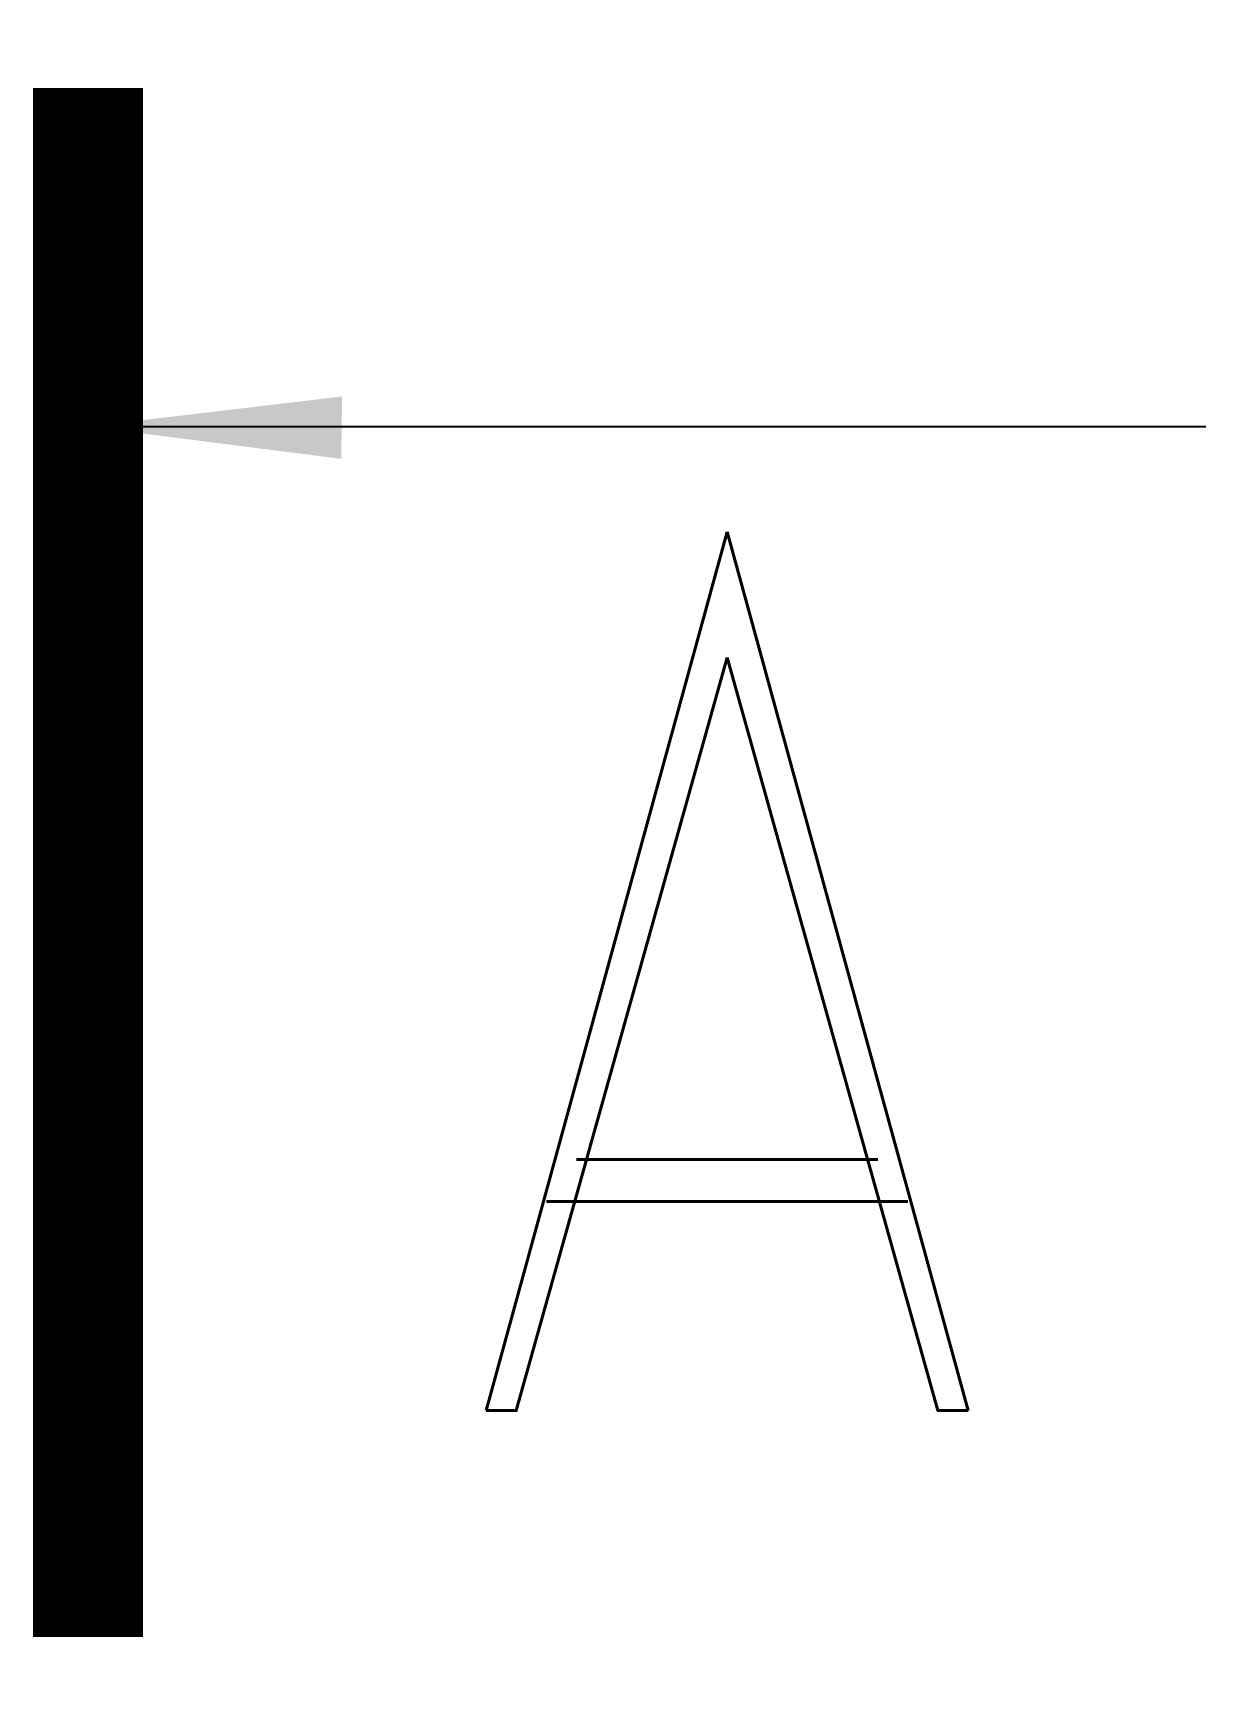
# Model space of a CAD drawing. Header units: millimetres. Extents: x 1058.2 to 1068.9, y 730.5 to 745.6.
import ezdxf

# ---------------------------------------------------------------- set-up
doc = ezdxf.new("R2010")
doc.units = ezdxf.units.MM
doc.layers.add('GR', color=92, linetype='Continuous')
doc.styles.add('ROMAND', font='romand', dxfattribs={"width": 0.8})

# ---------------------------------------------------------------- blocks, each defined once
blk = doc.blocks.new('strz')
at = {"layer": 'GR', "color": 2}
blk.add_solid([(-0.294, -2.305), (0.274, -2.313), (0, 0)], dxfattribs=at)
blk = doc.blocks.new('a2')
blk.add_line((0, -3.082), (10.178, -3.082))
at = {"const_width": 1}
blk.add_lwpolyline([(0, 0), (0, -14.102)], dxfattribs=at)
at = {"rotation": 90}
blk.add_blockref('strz', (0, -3.082), dxfattribs=at)
at = {"style": 'ROMAND', "width": 0.8}
blk.add_text('A', height=8, dxfattribs=at).set_placement((3.076, -12.041))

msp = doc.modelspace()

# ---------------------------------------------------------------- block references
msp.add_blockref('a2', (1058.698, 745.055))

doc.saveas('drawing.dxf')
